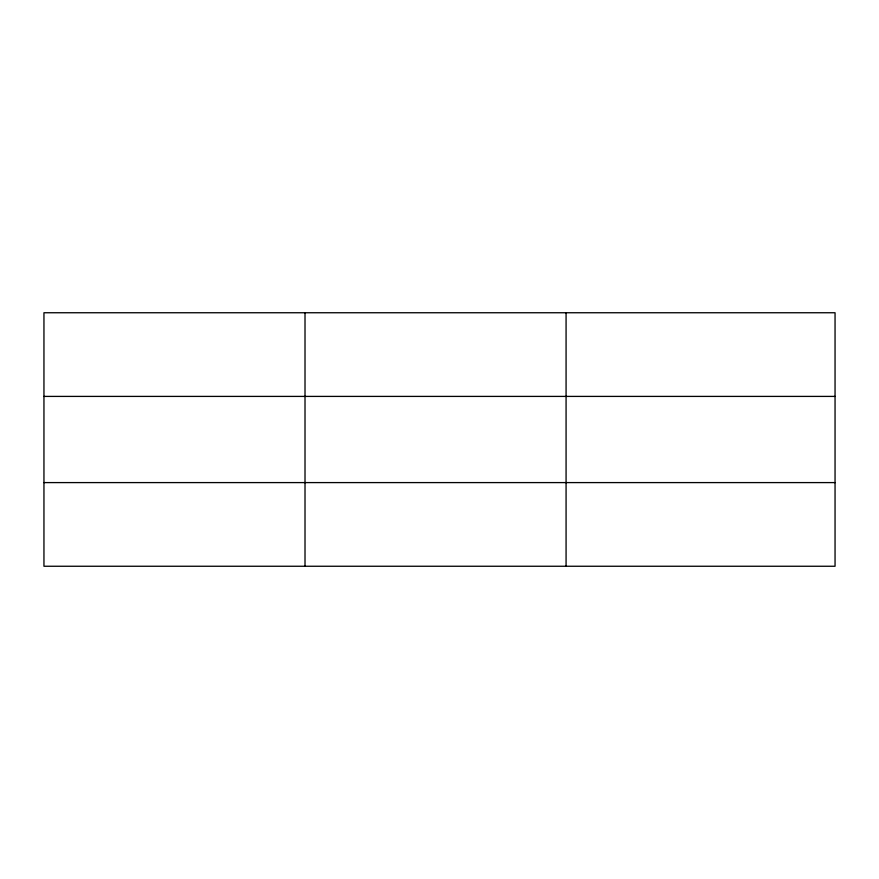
<?xml version="1.0" encoding="UTF-8"?>
<svg xmlns="http://www.w3.org/2000/svg" width="879" height="879" viewBox="0 0 879 879"><rect width="100%" height="100%" fill="white"/><g stroke="black" fill="none" stroke-linecap="round" stroke-linejoin="round"><path stroke-width="1.32" d="M305.013 312.748L305.013 566.252M566.076 312.748L566.076 566.252M835.05 482.593L835.05 566.252L43.95 566.252L43.95 312.748L835.05 312.748L835.05 482.593L43.95 482.593M43.95 396.407L835.05 396.407"/></g></svg>
